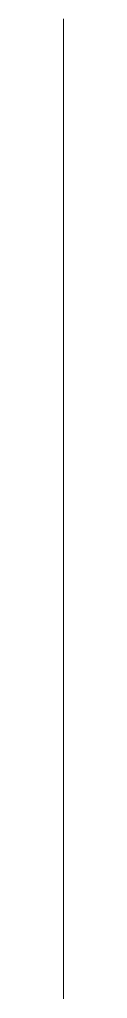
# Model space of a CAD drawing. Extents: x 65572 to 67208, y 30718 to 33598.
# Drawn here: x 67087.34 to 67087.34, y 32421.36 to 32427.31 of the extents above; entities that cross this region are included whole.
import ezdxf

# ---------------------------------------------------------------- set-up
doc = ezdxf.new("R2010")
doc.units = 0
doc.header["$LTSCALE"] = 0.5
doc.header["$MEASUREMENT"] = 0
doc.layers.add('Layout', color=154, linetype='CONTINUOUS', lineweight=5)

msp = doc.modelspace()

# ---------------------------------------------------------------- linework, layer by layer
at = {"layer": 'Layout', "linetype": 'ByBlock'}
msp.add_lwpolyline([(67087.3366, 32427.3103), (67087.3366, 32427.3045), (67087.3366, 32427.2986), (67087.3366, 32427.2928), (67087.3366, 32427.287), (67087.3366, 32427.2812), (67087.3366, 32427.2753), (67087.3366, 32427.2695), (67087.3366, 32427.2637), (67087.3366, 32427.2579), (67087.3366, 32427.252), (67087.3366, 32427.2462), (67087.3366, 32427.2404), (67087.3366, 32427.2346), (67087.3366, 32427.2287), (67087.3366, 32427.2229), (67087.3366, 32427.2171), (67087.3366, 32427.2113), (67087.3366, 32427.2054), (67087.3366, 32427.1996), (67087.3366, 32427.1938), (67087.3366, 32427.188), (67087.3366, 32427.1821), (67087.3366, 32427.1763), (67087.3366, 32427.1705), (67087.3366, 32427.1647), (67087.3366, 32427.1588), (67087.3366, 32427.153), (67087.3366, 32427.1472), (67087.3366, 32427.1414), (67087.3366, 32427.1355), (67087.3366, 32427.1297), (67087.3366, 32427.1239), (67087.3366, 32427.1181), (67087.3366, 32427.1122), (67087.3366, 32427.1064), (67087.3366, 32427.1006), (67087.3366, 32427.0948), (67087.3366, 32427.0889), (67087.3366, 32427.0831), (67087.3366, 32427.0773), (67087.3366, 32427.0715), (67087.3366, 32427.0656), (67087.3366, 32427.0598), (67087.3366, 32427.054), (67087.3366, 32427.0482), (67087.3366, 32427.0423), (67087.3366, 32427.0365), (67087.3366, 32427.0307), (67087.3366, 32427.0249), (67087.3366, 32427.019), (67087.3366, 32427.0132), (67087.3366, 32427.0074), (67087.3366, 32427.0016), (67087.3366, 32426.9957), (67087.3366, 32426.9899), (67087.3366, 32426.9841), (67087.3366, 32426.9783), (67087.3366, 32426.9724), (67087.3366, 32426.9666), (67087.3366, 32426.9608), (67087.3366, 32426.955), (67087.3366, 32426.9491), (67087.3366, 32426.9433), (67087.3366, 32426.9375), (67087.3366, 32426.9317), (67087.3366, 32426.9258), (67087.3366, 32426.92), (67087.3366, 32426.9142), (67087.3366, 32426.9084), (67087.3366, 32426.9025), (67087.3366, 32426.8967), (67087.3366, 32426.8909), (67087.3366, 32426.8851), (67087.3366, 32426.8792), (67087.3366, 32426.8734), (67087.3366, 32426.8676), (67087.3366, 32426.8618), (67087.3366, 32426.8559), (67087.3366, 32426.8501), (67087.3366, 32426.8443), (67087.3366, 32426.8385), (67087.3366, 32426.8326), (67087.3366, 32426.8268), (67087.3366, 32426.821), (67087.3366, 32426.8152), (67087.3366, 32426.8093), (67087.3366, 32426.8035), (67087.3366, 32426.7977), (67087.3366, 32426.7919), (67087.3366, 32426.786), (67087.3366, 32426.7802), (67087.3366, 32426.7744), (67087.3366, 32426.7686), (67087.3366, 32426.7627), (67087.3366, 32426.7569), (67087.3366, 32426.7511), (67087.3366, 32426.7453), (67087.3366, 32426.7394), (67087.3366, 32426.7336), (67087.3366, 32426.7278), (67087.3366, 32426.722), (67087.3366, 32426.7161), (67087.3366, 32426.7103), (67087.3366, 32426.7045), (67087.3366, 32426.6987), (67087.3366, 32426.6928), (67087.3366, 32426.687), (67087.3366, 32426.6812), (67087.3366, 32426.6754), (67087.3366, 32426.6695), (67087.3366, 32426.6637), (67087.3366, 32426.6579), (67087.3366, 32426.6521), (67087.3366, 32426.6462), (67087.3366, 32426.6404), (67087.3366, 32426.6346), (67087.3366, 32426.6288), (67087.3366, 32426.6229), (67087.3366, 32426.6171), (67087.3366, 32426.6113), (67087.3366, 32426.6055), (67087.3366, 32426.5996), (67087.3366, 32426.5938), (67087.3366, 32426.588), (67087.3366, 32426.5822), (67087.3366, 32426.5763), (67087.3366, 32426.5705), (67087.3366, 32426.5647), (67087.3366, 32426.5589), (67087.3366, 32426.553), (67087.3366, 32426.5472), (67087.3366, 32426.5414), (67087.3366, 32426.5356), (67087.3366, 32426.5297), (67087.3366, 32426.5239), (67087.3366, 32426.5181), (67087.3366, 32426.5123), (67087.3366, 32426.5064), (67087.3366, 32426.5006), (67087.3366, 32426.4948), (67087.3366, 32426.489), (67087.3366, 32426.4831), (67087.3366, 32426.4773), (67087.3366, 32426.4715), (67087.3366, 32426.4657), (67087.3366, 32426.4598), (67087.3366, 32426.454), (67087.3366, 32426.4482), (67087.3366, 32426.4424), (67087.3366, 32426.4365), (67087.3366, 32426.4307), (67087.3366, 32426.4249), (67087.3366, 32426.4191), (67087.3366, 32426.4132), (67087.3366, 32426.4074), (67087.3366, 32426.4016), (67087.3366, 32426.3958), (67087.3366, 32426.3899), (67087.3366, 32426.3841), (67087.3366, 32426.3783), (67087.3366, 32426.3725), (67087.3366, 32426.3666), (67087.3366, 32426.3608), (67087.3366, 32426.355), (67087.3366, 32426.3492), (67087.3366, 32426.3433), (67087.3366, 32426.3375), (67087.3366, 32426.3317), (67087.3366, 32426.3259), (67087.3366, 32426.32), (67087.3366, 32426.3142), (67087.3366, 32426.3084), (67087.3366, 32426.3026), (67087.3366, 32426.2967), (67087.3366, 32426.2909), (67087.3366, 32426.2851), (67087.3366, 32426.2793), (67087.3366, 32426.2734), (67087.3366, 32426.2676), (67087.3366, 32426.2618), (67087.3366, 32426.256), (67087.3366, 32426.2501), (67087.3366, 32426.2443), (67087.3366, 32426.2385), (67087.3366, 32426.2327), (67087.3366, 32426.2268), (67087.3366, 32426.221), (67087.3366, 32426.2152), (67087.3366, 32426.2094), (67087.3366, 32426.2035), (67087.3366, 32426.1977), (67087.3366, 32426.1919), (67087.3366, 32426.1861), (67087.3366, 32426.1802), (67087.3366, 32426.1744), (67087.3366, 32426.1686), (67087.3366, 32426.1628), (67087.3366, 32426.1569), (67087.3366, 32426.1511), (67087.3366, 32426.1453), (67087.3366, 32426.1395), (67087.3366, 32426.1336), (67087.3366, 32426.1278), (67087.3366, 32426.122), (67087.3366, 32426.1162), (67087.3366, 32426.1103), (67087.3366, 32426.1045), (67087.3366, 32426.0987), (67087.3366, 32426.0929), (67087.3366, 32426.087), (67087.3366, 32426.0812), (67087.3366, 32426.0754), (67087.3366, 32426.0696), (67087.3366, 32426.0637), (67087.3366, 32426.0579), (67087.3366, 32426.0521), (67087.3366, 32426.0463), (67087.3366, 32426.0404), (67087.3366, 32426.0346), (67087.3366, 32426.0288), (67087.3366, 32426.023), (67087.3366, 32426.0171), (67087.3366, 32426.0113), (67087.3366, 32426.0055), (67087.3366, 32425.9997), (67087.3366, 32425.9938), (67087.3366, 32425.988), (67087.3366, 32425.9822), (67087.3366, 32425.9764), (67087.3366, 32425.9705), (67087.3366, 32425.9647), (67087.3366, 32425.9589), (67087.3366, 32425.9531), (67087.3366, 32425.9472), (67087.3366, 32425.9414), (67087.3366, 32425.9356), (67087.3366, 32425.9298), (67087.3366, 32425.9239), (67087.3366, 32425.9181), (67087.3366, 32425.9123), (67087.3366, 32425.9065), (67087.3366, 32425.9006), (67087.3366, 32425.8948), (67087.3366, 32425.889), (67087.3366, 32425.8832), (67087.3366, 32425.8773), (67087.3366, 32425.8715), (67087.3366, 32425.8657), (67087.3366, 32425.8599), (67087.3366, 32425.854), (67087.3366, 32425.8482), (67087.3366, 32425.8424), (67087.3366, 32425.8366), (67087.3366, 32425.8307), (67087.3366, 32425.8249), (67087.3366, 32425.8191), (67087.3366, 32425.8133), (67087.3366, 32425.8074), (67087.3366, 32425.8016), (67087.3366, 32425.7958), (67087.3366, 32425.79), (67087.3366, 32425.7841), (67087.3366, 32425.7783), (67087.3366, 32425.7725), (67087.3366, 32425.7667), (67087.3366, 32425.7608), (67087.3366, 32425.755), (67087.3366, 32425.7492), (67087.3366, 32425.7434), (67087.3366, 32425.7375), (67087.3366, 32425.7317), (67087.3366, 32425.7259), (67087.3366, 32425.7201), (67087.3366, 32425.7142), (67087.3366, 32425.7084), (67087.3366, 32425.7026), (67087.3366, 32425.6968), (67087.3366, 32425.6909), (67087.3366, 32425.6851), (67087.3366, 32425.6793), (67087.3366, 32425.6735), (67087.3366, 32425.6676), (67087.3366, 32425.6618), (67087.3366, 32425.656), (67087.3366, 32425.6502), (67087.3366, 32425.6443), (67087.3366, 32425.6385), (67087.3366, 32425.6327), (67087.3366, 32425.6269), (67087.3366, 32425.621), (67087.3366, 32425.6152), (67087.3366, 32425.6094), (67087.3366, 32425.6036), (67087.3366, 32425.5977), (67087.3366, 32425.5916), (67087.3366, 32425.5854), (67087.3366, 32425.5793), (67087.3366, 32425.5732), (67087.3366, 32425.567), (67087.3366, 32425.5609), (67087.3366, 32425.5548), (67087.3366, 32425.5486), (67087.3366, 32425.5425), (67087.3366, 32425.5364), (67087.3366, 32425.5302), (67087.3366, 32425.5241), (67087.3366, 32425.518), (67087.3366, 32425.5118), (67087.3366, 32425.5057), (67087.3366, 32425.4996), (67087.3366, 32425.4935), (67087.3366, 32425.4873), (67087.3366, 32425.4812), (67087.3366, 32425.4751), (67087.3366, 32425.4689), (67087.3366, 32425.4628), (67087.3366, 32425.4567), (67087.3366, 32425.4505), (67087.3366, 32425.4444), (67087.3366, 32425.4383), (67087.3366, 32425.4321), (67087.3366, 32425.426), (67087.3366, 32425.4199), (67087.3366, 32425.4137), (67087.3366, 32425.4076), (67087.3366, 32425.4015), (67087.3366, 32425.3953), (67087.3366, 32425.3892), (67087.3366, 32425.3831), (67087.3366, 32425.3769), (67087.3366, 32425.3708), (67087.3366, 32425.3647), (67087.3366, 32425.3585), (67087.3366, 32425.3524), (67087.3366, 32425.3463), (67087.3366, 32425.3401), (67087.3366, 32425.334), (67087.3366, 32425.3279), (67087.3366, 32425.3217), (67087.3366, 32425.3156), (67087.3366, 32425.3095), (67087.3366, 32425.3033), (67087.3366, 32425.2972), (67087.3366, 32425.2911), (67087.3366, 32425.2849), (67087.3366, 32425.2788), (67087.3366, 32425.2727), (67087.3366, 32425.2665), (67087.3366, 32425.2604), (67087.3366, 32425.2543), (67087.3366, 32425.2482), (67087.3366, 32425.242), (67087.3366, 32425.2359), (67087.3366, 32425.2298), (67087.3366, 32425.2236), (67087.3366, 32425.2175), (67087.3366, 32425.2114), (67087.3366, 32425.2052), (67087.3366, 32425.1991), (67087.3366, 32425.193), (67087.3366, 32425.1868), (67087.3366, 32425.1807), (67087.3366, 32425.1746), (67087.3366, 32425.1684), (67087.3366, 32425.1623), (67087.3366, 32425.1562), (67087.3366, 32425.15), (67087.3366, 32425.1439), (67087.3366, 32425.1378), (67087.3366, 32425.1316), (67087.3366, 32425.1255), (67087.3366, 32425.1194), (67087.3366, 32425.1132), (67087.3366, 32425.1071), (67087.3366, 32425.101), (67087.3366, 32425.0948), (67087.3366, 32425.0887), (67087.3366, 32425.0826), (67087.3366, 32425.0764), (67087.3366, 32425.0703), (67087.3366, 32425.0642), (67087.3366, 32425.058), (67087.3366, 32425.0519), (67087.3366, 32425.0458), (67087.3366, 32425.0396), (67087.3366, 32425.0335), (67087.3366, 32425.0274), (67087.3366, 32425.0213), (67087.3366, 32425.0151), (67087.3366, 32425.009), (67087.3366, 32425.0029), (67087.3366, 32424.9967), (67087.3366, 32424.9906), (67087.3366, 32424.9845), (67087.3366, 32424.9783), (67087.3366, 32424.9722), (67087.3366, 32424.9661), (67087.3366, 32424.9599), (67087.3366, 32424.9538), (67087.3366, 32424.9477), (67087.3366, 32424.9415), (67087.3366, 32424.9354), (67087.3366, 32424.9293), (67087.3366, 32424.9231), (67087.3366, 32424.917), (67087.3366, 32424.9109), (67087.3366, 32424.9047), (67087.3366, 32424.8986), (67087.3366, 32424.8925), (67087.3366, 32424.8863), (67087.3366, 32424.8802), (67087.3366, 32424.8741), (67087.3366, 32424.8679), (67087.3366, 32424.8618), (67087.3366, 32424.8557), (67087.3366, 32424.8495), (67087.3366, 32424.8434), (67087.3366, 32424.8373), (67087.3366, 32424.8311), (67087.3366, 32424.825), (67087.3366, 32424.8189), (67087.3366, 32424.8127), (67087.3366, 32424.8066), (67087.3366, 32424.8005), (67087.3366, 32424.7943), (67087.3366, 32424.7882), (67087.3366, 32424.7821), (67087.3366, 32424.776), (67087.3366, 32424.7698), (67087.3366, 32424.7637), (67087.3366, 32424.7576), (67087.3366, 32424.7514), (67087.3366, 32424.7453), (67087.3366, 32424.7392), (67087.3366, 32424.733), (67087.3366, 32424.7269), (67087.3366, 32424.7208), (67087.3366, 32424.7146), (67087.3366, 32424.7085), (67087.3366, 32424.7024), (67087.3366, 32424.6962), (67087.3366, 32424.6901), (67087.3366, 32424.684), (67087.3366, 32424.6778), (67087.3366, 32424.6717), (67087.3366, 32424.6656), (67087.3366, 32424.6594), (67087.3366, 32424.6533), (67087.3366, 32424.6472), (67087.3366, 32424.641), (67087.3366, 32424.6349), (67087.3366, 32424.6288), (67087.3366, 32424.6226), (67087.3366, 32424.6165), (67087.3366, 32424.6104), (67087.3366, 32424.6042), (67087.3366, 32424.5981), (67087.3366, 32424.592), (67087.3366, 32424.5858), (67087.3366, 32424.5797), (67087.3366, 32424.5736), (67087.3366, 32424.5674), (67087.3366, 32424.5613), (67087.3366, 32424.5552), (67087.3366, 32424.5491), (67087.3366, 32424.5429), (67087.3366, 32424.5368), (67087.3366, 32424.5307), (67087.3366, 32424.5245), (67087.3366, 32424.5184), (67087.3366, 32424.5123), (67087.3366, 32424.5061), (67087.3366, 32424.5), (67087.3366, 32424.4939), (67087.3366, 32424.4877), (67087.3366, 32424.4816), (67087.3366, 32424.4755), (67087.3366, 32424.4693), (67087.3366, 32424.4632), (67087.3366, 32424.4571), (67087.3366, 32424.4509), (67087.3366, 32424.4448), (67087.3366, 32424.4387), (67087.3366, 32424.4325), (67087.3366, 32424.4264), (67087.3366, 32424.4203), (67087.3366, 32424.4141), (67087.3366, 32424.408), (67087.3366, 32424.4019), (67087.3366, 32424.3957), (67087.3366, 32424.3896), (67087.3366, 32424.3835), (67087.3366, 32424.3773), (67087.3366, 32424.3712), (67087.3366, 32424.3651), (67087.3366, 32424.3589), (67087.3366, 32424.3528), (67087.3366, 32424.3467), (67087.3366, 32424.3405), (67087.3366, 32424.3344), (67087.3366, 32424.3283), (67087.3366, 32424.3221), (67087.3366, 32424.316), (67087.3366, 32424.3099), (67087.3366, 32424.3038), (67087.3366, 32424.2976), (67087.3366, 32424.2915), (67087.3366, 32424.2854), (67087.3366, 32424.2792), (67087.3366, 32424.2731), (67087.3366, 32424.267), (67087.3366, 32424.2608), (67087.3366, 32424.2547), (67087.3366, 32424.2486), (67087.3366, 32424.2424), (67087.3366, 32424.2363), (67087.3366, 32424.2302), (67087.3366, 32424.224), (67087.3366, 32424.2179), (67087.3366, 32424.2118), (67087.3366, 32424.2056), (67087.3366, 32424.1995), (67087.3366, 32424.1934), (67087.3366, 32424.1872), (67087.3366, 32424.1811), (67087.3366, 32424.175), (67087.3366, 32424.1688), (67087.3366, 32424.1627), (67087.3366, 32424.1566), (67087.3366, 32424.1504), (67087.3366, 32424.1443), (67087.3366, 32424.1382), (67087.3366, 32424.132), (67087.3366, 32424.1259), (67087.3366, 32424.1198), (67087.3366, 32424.1136), (67087.3366, 32424.1075), (67087.3366, 32424.1014), (67087.3366, 32424.0952), (67087.3366, 32424.0891), (67087.3366, 32424.083), (67087.3366, 32424.0769), (67087.3366, 32424.0707), (67087.3366, 32424.0646), (67087.3366, 32424.0585), (67087.3366, 32424.0523), (67087.3366, 32424.0462), (67087.3366, 32424.0401), (67087.3366, 32424.0339), (67087.3366, 32424.0278), (67087.3366, 32424.0217), (67087.3366, 32424.0155), (67087.3366, 32424.0094), (67087.3366, 32424.0033), (67087.3366, 32423.9971), (67087.3366, 32423.991), (67087.3366, 32423.9849), (67087.3366, 32423.9787), (67087.3366, 32423.9726), (67087.3366, 32423.9665), (67087.3366, 32423.9603), (67087.3366, 32423.9542), (67087.3366, 32423.9481), (67087.3366, 32423.9419), (67087.3366, 32423.9358), (67087.3366, 32423.9297), (67087.3366, 32423.9235), (67087.3366, 32423.9174), (67087.3366, 32423.9113), (67087.3366, 32423.9051), (67087.3366, 32423.899), (67087.3366, 32423.8929), (67087.3366, 32423.8867), (67087.3366, 32423.8806), (67087.3366, 32423.8745), (67087.3366, 32423.8683), (67087.3366, 32423.8622), (67087.3366, 32423.8561), (67087.3366, 32423.8499), (67087.3366, 32423.8438), (67087.3366, 32423.8377), (67087.3366, 32423.8316), (67087.3366, 32423.8254), (67087.3366, 32423.8193), (67087.3366, 32423.8132), (67087.3366, 32423.807), (67087.3366, 32423.8009), (67087.3366, 32423.7948), (67087.3366, 32423.7886), (67087.3366, 32423.7825), (67087.3366, 32423.7764), (67087.3366, 32423.7702), (67087.3366, 32423.7641), (67087.3366, 32423.758), (67087.3366, 32423.7518), (67087.3366, 32423.7457), (67087.3366, 32423.7396), (67087.3366, 32423.7334), (67087.3366, 32423.7273), (67087.3366, 32423.7212), (67087.3366, 32423.715), (67087.3366, 32423.7089), (67087.3366, 32423.7028), (67087.3366, 32423.6966), (67087.3366, 32423.6905), (67087.3366, 32423.6844), (67087.3366, 32423.6782), (67087.3366, 32423.6721), (67087.3366, 32423.666), (67087.3366, 32423.6598), (67087.3366, 32423.6537), (67087.3366, 32423.6476), (67087.3366, 32423.6414), (67087.3366, 32423.6353), (67087.3366, 32423.6292), (67087.3366, 32423.623), (67087.3366, 32423.6169), (67087.3366, 32423.6108), (67087.3366, 32423.6047), (67087.3366, 32423.5985), (67087.3366, 32423.5924), (67087.3366, 32423.5863), (67087.3366, 32423.5801), (67087.3366, 32423.574), (67087.3366, 32423.5679), (67087.3366, 32423.5617), (67087.3366, 32423.5556), (67087.3366, 32423.5495), (67087.3366, 32423.5433), (67087.3366, 32423.5372), (67087.3366, 32423.5311), (67087.3366, 32423.5249), (67087.3366, 32423.5188), (67087.3366, 32423.5127), (67087.3366, 32423.5065), (67087.3366, 32423.5004), (67087.3366, 32423.4943), (67087.3366, 32423.4881), (67087.3366, 32423.482), (67087.3366, 32423.4759), (67087.3366, 32423.4697), (67087.3366, 32423.4636), (67087.3366, 32423.4575), (67087.3366, 32423.4513), (67087.3366, 32423.4452), (67087.3366, 32423.4391), (67087.3366, 32423.4329), (67087.3366, 32423.4268), (67087.3366, 32423.4207), (67087.3366, 32423.4145), (67087.3366, 32423.4084), (67087.3366, 32423.4023), (67087.3366, 32423.3961), (67087.3366, 32423.39), (67087.3366, 32423.3839), (67087.3366, 32423.3777), (67087.3366, 32423.3716), (67087.3366, 32423.3655), (67087.3366, 32423.3594), (67087.3366, 32423.3532), (67087.3366, 32423.3471), (67087.3366, 32423.341), (67087.3366, 32423.3348), (67087.3366, 32423.3287), (67087.3366, 32423.3226), (67087.3366, 32423.3164), (67087.3366, 32423.3103), (67087.3366, 32423.3042), (67087.3366, 32423.298), (67087.3366, 32423.2919), (67087.3366, 32423.2858), (67087.3366, 32423.2796), (67087.3366, 32423.2735), (67087.3366, 32423.2674), (67087.3366, 32423.2612), (67087.3366, 32423.2551), (67087.3366, 32423.249), (67087.3366, 32423.2428), (67087.3366, 32423.2367), (67087.3366, 32423.2306), (67087.3366, 32423.2244), (67087.3366, 32423.2183), (67087.3366, 32423.2122), (67087.3366, 32423.206), (67087.3366, 32423.1999), (67087.3366, 32423.1938), (67087.3366, 32423.1876), (67087.3366, 32423.1815), (67087.3366, 32423.1754), (67087.3366, 32423.1692), (67087.3366, 32423.1631), (67087.3366, 32423.157), (67087.3366, 32423.1508), (67087.3366, 32423.1447), (67087.3366, 32423.1386), (67087.3366, 32423.1325), (67087.3366, 32423.1263), (67087.3366, 32423.1202), (67087.3366, 32423.1141), (67087.3366, 32423.1079), (67087.3366, 32423.1018), (67087.3366, 32423.0957), (67087.3366, 32423.0895), (67087.3366, 32423.0834), (67087.3366, 32423.0773), (67087.3366, 32423.0711), (67087.3366, 32423.065), (67087.3366, 32423.0589), (67087.3366, 32423.0527), (67087.3366, 32423.0466), (67087.3366, 32423.0405), (67087.3366, 32423.0343), (67087.3366, 32423.0282), (67087.3366, 32423.0221), (67087.3366, 32423.0159), (67087.3366, 32423.0098), (67087.3366, 32423.0037), (67087.3366, 32422.9975), (67087.3366, 32422.9914), (67087.3366, 32422.9853), (67087.3366, 32422.9791), (67087.3366, 32422.973), (67087.3366, 32422.9669), (67087.3366, 32422.9607), (67087.3366, 32422.9546), (67087.3366, 32422.9485), (67087.3366, 32422.9423), (67087.3366, 32422.9362), (67087.3366, 32422.9301), (67087.3366, 32422.9239), (67087.3366, 32422.9178), (67087.3366, 32422.9117), (67087.3366, 32422.9055), (67087.3366, 32422.8994), (67087.3366, 32422.8933), (67087.3366, 32422.8872), (67087.3366, 32422.881), (67087.3366, 32422.8749), (67087.3366, 32422.8688), (67087.3366, 32422.8626), (67087.3366, 32422.8565), (67087.3366, 32422.8504), (67087.3366, 32422.8442), (67087.3366, 32422.8381), (67087.3366, 32422.832), (67087.3366, 32422.8258), (67087.3366, 32422.8197), (67087.3366, 32422.8136), (67087.3366, 32422.8074), (67087.3366, 32422.8013), (67087.3366, 32422.7952), (67087.3366, 32422.789), (67087.3366, 32422.7829), (67087.3366, 32422.7768), (67087.3366, 32422.7706), (67087.3366, 32422.7645), (67087.3366, 32422.7584), (67087.3366, 32422.7522), (67087.3366, 32422.7461), (67087.3366, 32422.74), (67087.3366, 32422.7338), (67087.3366, 32422.7277), (67087.3366, 32422.7216), (67087.3366, 32422.7154), (67087.3366, 32422.7093), (67087.3366, 32422.7032), (67087.3366, 32422.697), (67087.3366, 32422.6909), (67087.3366, 32422.6848), (67087.3366, 32422.6786), (67087.3366, 32422.6725), (67087.3366, 32422.6664), (67087.3366, 32422.6603), (67087.3366, 32422.6541), (67087.3366, 32422.648), (67087.3366, 32422.6419), (67087.3366, 32422.6357), (67087.3366, 32422.6296), (67087.3366, 32422.6235), (67087.3366, 32422.6173), (67087.3366, 32422.6112), (67087.3366, 32422.6051), (67087.3366, 32422.5989), (67087.3366, 32422.5928), (67087.3366, 32422.5867), (67087.3366, 32422.5805), (67087.3366, 32422.5744), (67087.3366, 32422.5683), (67087.3366, 32422.5621), (67087.3366, 32422.556), (67087.3366, 32422.5499), (67087.3366, 32422.5437), (67087.3366, 32422.5376), (67087.3366, 32422.5315), (67087.3366, 32422.5253), (67087.3366, 32422.5192), (67087.3366, 32422.5131), (67087.3366, 32422.5069), (67087.3366, 32422.5008), (67087.3366, 32422.4947), (67087.3366, 32422.4885), (67087.3366, 32422.4824), (67087.3366, 32422.4763), (67087.3366, 32422.4701), (67087.3366, 32422.464), (67087.3366, 32422.4579), (67087.3366, 32422.4517), (67087.3366, 32422.4456), (67087.3366, 32422.4395), (67087.3366, 32422.4333), (67087.3366, 32422.4272), (67087.3366, 32422.4211), (67087.3366, 32422.415), (67087.3366, 32422.4088), (67087.3366, 32422.4027), (67087.3366, 32422.3966), (67087.3366, 32422.3904), (67087.3366, 32422.3843), (67087.3366, 32422.3782), (67087.3366, 32422.372), (67087.3366, 32422.3659), (67087.3366, 32422.3598), (67087.3366, 32422.3536), (67087.3366, 32422.3475), (67087.3366, 32422.3414), (67087.3366, 32422.3352), (67087.3366, 32422.3291), (67087.3366, 32422.323), (67087.3366, 32422.3168), (67087.3366, 32422.3107), (67087.3366, 32422.3046), (67087.3366, 32422.2984), (67087.3366, 32422.2923), (67087.3366, 32422.2862), (67087.3366, 32422.28), (67087.3366, 32422.2739), (67087.3366, 32422.2678), (67087.3366, 32422.2616), (67087.3366, 32422.2555), (67087.3366, 32422.2494), (67087.3366, 32422.2432), (67087.3366, 32422.2371), (67087.3366, 32422.231), (67087.3366, 32422.2248), (67087.3366, 32422.2187), (67087.3366, 32422.2126), (67087.3366, 32422.2064), (67087.3366, 32422.2003), (67087.3366, 32422.1942), (67087.3366, 32422.1881), (67087.3366, 32422.1819), (67087.3366, 32422.1758), (67087.3366, 32422.1697), (67087.3366, 32422.1635), (67087.3366, 32422.1574), (67087.3366, 32422.1513), (67087.3366, 32422.1451), (67087.3366, 32422.139), (67087.3366, 32422.1329), (67087.3366, 32422.1267), (67087.3366, 32422.1206), (67087.3366, 32422.1145), (67087.3366, 32422.1083), (67087.3366, 32422.1022), (67087.3366, 32422.0961), (67087.3366, 32422.0899), (67087.3366, 32422.0838), (67087.3366, 32422.0777), (67087.3366, 32422.0715), (67087.3366, 32422.0654), (67087.3366, 32422.0593), (67087.3366, 32422.0531), (67087.3366, 32422.047), (67087.3366, 32422.0409), (67087.3366, 32422.0347), (67087.3366, 32422.0286), (67087.3366, 32422.0225), (67087.3366, 32422.0163), (67087.3366, 32422.0102), (67087.3366, 32422.0041), (67087.3366, 32421.9979), (67087.3366, 32421.9918), (67087.3366, 32421.9857), (67087.3366, 32421.9795), (67087.3366, 32421.9734), (67087.3366, 32421.9673), (67087.3366, 32421.9611), (67087.3366, 32421.955), (67087.3366, 32421.9489), (67087.3366, 32421.9428), (67087.3366, 32421.9366), (67087.3366, 32421.9305), (67087.3366, 32421.9244), (67087.3366, 32421.9182), (67087.3366, 32421.9121), (67087.3366, 32421.906), (67087.3366, 32421.8998), (67087.3366, 32421.8937), (67087.3366, 32421.8876), (67087.3366, 32421.8814), (67087.3366, 32421.8753), (67087.3366, 32421.8692), (67087.3366, 32421.863), (67087.3366, 32421.8569), (67087.3366, 32421.8508), (67087.3366, 32421.8446), (67087.3366, 32421.8385), (67087.3366, 32421.8324), (67087.3366, 32421.8262), (67087.3366, 32421.8201), (67087.3366, 32421.814), (67087.3366, 32421.8078), (67087.3366, 32421.8017), (67087.3366, 32421.7956), (67087.3366, 32421.7894), (67087.3366, 32421.7833), (67087.3366, 32421.7772), (67087.3366, 32421.771), (67087.3366, 32421.7649), (67087.3366, 32421.7588), (67087.3366, 32421.7526), (67087.3366, 32421.7465), (67087.3366, 32421.7404), (67087.3366, 32421.7342), (67087.3366, 32421.7281), (67087.3366, 32421.722), (67087.3366, 32421.7159), (67087.3366, 32421.7097), (67087.3366, 32421.7036), (67087.3366, 32421.6975), (67087.3366, 32421.6913), (67087.3366, 32421.6852), (67087.3366, 32421.6791), (67087.3366, 32421.6729), (67087.3366, 32421.6668), (67087.3366, 32421.6607), (67087.3366, 32421.6545), (67087.3366, 32421.6484), (67087.3366, 32421.6423), (67087.3366, 32421.6361), (67087.3366, 32421.63), (67087.3366, 32421.6239), (67087.3366, 32421.6177), (67087.3366, 32421.6116), (67087.3366, 32421.6055), (67087.3366, 32421.5993), (67087.3366, 32421.5932), (67087.3366, 32421.5871), (67087.3366, 32421.5809), (67087.3366, 32421.5748), (67087.3366, 32421.5687), (67087.3366, 32421.5625), (67087.3366, 32421.5564), (67087.3366, 32421.5503), (67087.3366, 32421.5441), (67087.3366, 32421.538), (67087.3366, 32421.5319), (67087.3366, 32421.5257), (67087.3366, 32421.5196), (67087.3366, 32421.5135), (67087.3366, 32421.5073), (67087.3366, 32421.5012), (67087.3366, 32421.4951), (67087.3366, 32421.489), (67087.3366, 32421.4828), (67087.3366, 32421.4767), (67087.3366, 32421.4706), (67087.3366, 32421.4644), (67087.3366, 32421.4583), (67087.3366, 32421.4522), (67087.3366, 32421.446), (67087.3366, 32421.4399), (67087.3366, 32421.4338), (67087.3366, 32421.4276), (67087.3366, 32421.4215), (67087.3366, 32421.4154), (67087.3366, 32421.4092), (67087.3366, 32421.4031), (67087.3366, 32421.397), (67087.3366, 32421.3908), (67087.3366, 32421.3847), (67087.3366, 32421.3786), (67087.3366, 32421.3724), (67087.3366, 32421.3663), (67087.3366, 32421.3602)], dxfattribs=at)

doc.saveas('drawing.dxf')
